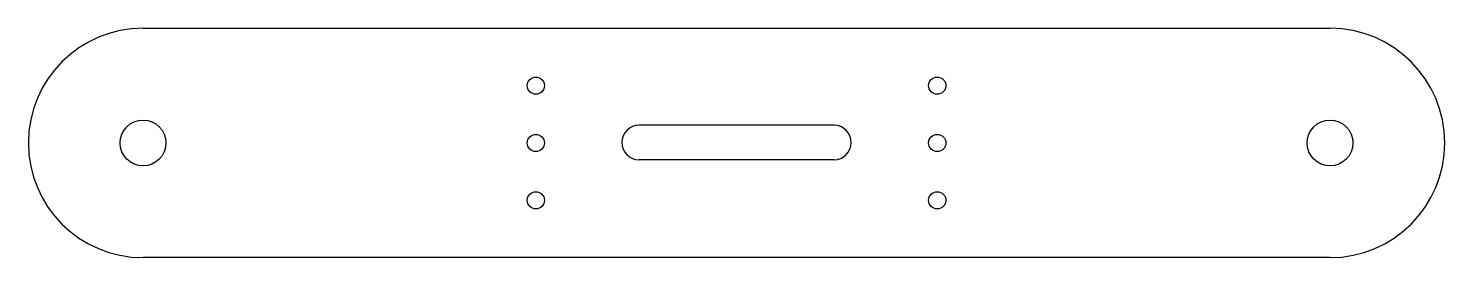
# Model space of a CAD drawing. Header units: millimetres. Extents: x 1946 to 2069, y 1112 to 1132.
import ezdxf

# ---------------------------------------------------------------- set-up
doc = ezdxf.new("R2010")
doc.units = ezdxf.units.MM

msp = doc.modelspace()

# ---------------------------------------------------------------- linework, layer by layer
for points in [[(1955.7, 1132.44), (2059.2, 1132.44)], [(2015.95, 1123.98), (1998.95, 1123.98)], [(2015.95, 1120.98), (1998.95, 1120.98)], [(2059.2, 1112.44), (1955.7, 1112.44)]]:
    msp.add_lwpolyline(points)
for centre, radius in [((1989.95, 1127.44), 0.75), ((2024.95, 1127.44), 0.75), ((1955.7, 1122.44), 2), ((2059.2, 1122.44), 2), ((1989.95, 1122.44), 0.75), ((2024.95, 1122.44), 0.75), ((1989.95, 1117.44), 0.75), ((2024.95, 1117.44), 0.75)]:
    msp.add_circle(centre, radius)
for centre, radius, start, end in [((1955.7, 1122.44), 10, 90, 270), ((2059.2, 1122.44), 10, 270, 90), ((1998.95, 1122.48), 1.5, 90, 270), ((2015.95, 1122.48), 1.5, 270, 90)]:
    msp.add_arc(centre, radius, start, end)

doc.saveas('drawing.dxf')
